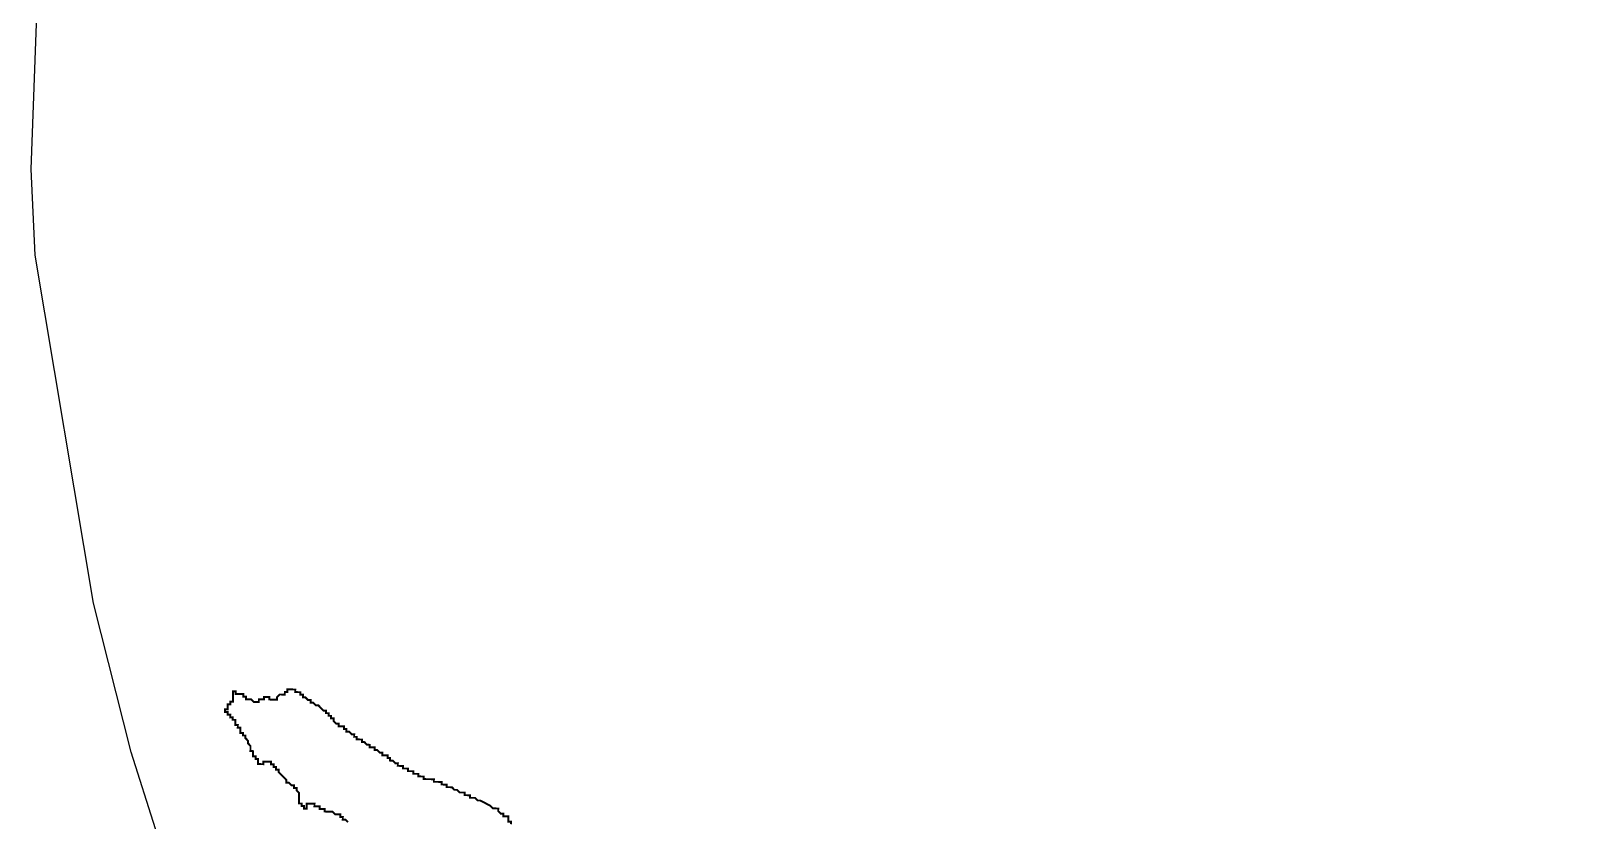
# Model space of a CAD drawing. Header units: metres. Extents: x 260119 to 267842, y 2171704 to 2178220.
# Drawn here: x 260119 to 262503, y 2173752 to 2174962 of the extents above; entities that cross this region are included whole.
import ezdxf

# ---------------------------------------------------------------- set-up
doc = ezdxf.new("R2010")
doc.units = ezdxf.units.M
doc.layers.add('HAZARDS LINE', color=1, linetype='Continuous')
doc.layers.add('village', color=3, linetype='Continuous')

msp = doc.modelspace()

# ---------------------------------------------------------------- linework, layer by layer
at = {"layer": 'HAZARDS LINE', "lineweight": 18}
msp.add_lwpolyline([(260604.9, 2173750.1, 2.97, 2.97, 0), (260601, 2173754.1, 2.97, 2.97, 0), (260597, 2173754.1, 2.97, 2.97, 0), (260597.1, 2173758.1, 2.97, 2.97, 0), (260593.1, 2173758.1, 2.97, 2.97, 0), (260593.1, 2173762.1, 2.97, 2.97, 0), (260589.2, 2173762.1, 2.97, 2.97, 0), (260585.2, 2173762.2, 2.97, 2.97, 0), (260581.3, 2173766.2, 2.97, 2.97, 0), (260577.3, 2173766.3, 2.97, 2.97, 0), (260573.4, 2173766.3, 2.97, 2.97, 0), (260569.4, 2173766.4, 2.97, 2.97, 0), (260569.4, 2173770.3, 2.97, 2.97, 0), (260565.5, 2173770.4, 2.97, 2.97, 0), (260561.5, 2173770.4, 2.97, 2.97, 0), (260561.6, 2173774.4, 2.97, 2.97, 0), (260557.6, 2173774.4, 2.97, 2.97, 0), (260553.6, 2173774.5, 2.97, 2.97, 0), (260553.7, 2173778.4, 2.97, 2.97, 0), (260549.7, 2173778.5, 2.97, 2.97, 0), (260545.8, 2173778.5, 2.97, 2.97, 0), (260541.8, 2173778.6, 2.97, 2.97, 0), (260541.7, 2173774.6, 2.97, 2.97, 0), (260541.7, 2173770.7, 2.97, 2.97, 0), (260537.7, 2173770.7, 2.97, 2.97, 0), (260537.8, 2173774.7, 2.97, 2.97, 0), (260533.8, 2173774.7, 2.97, 2.97, 0), (260533.9, 2173778.7, 2.97, 2.97, 0), (260529.9, 2173778.7, 2.97, 2.97, 0), (260529.9, 2173782.7, 2.97, 2.97, 0), (260530, 2173786.7, 2.97, 2.97, 0), (260530, 2173790.6, 2.97, 2.97, 0), (260530.1, 2173794.6, 2.97, 2.97, 0), (260526.2, 2173798.6, 2.97, 2.97, 0), (260526.2, 2173802.6, 2.97, 2.97, 0), (260522.3, 2173802.6, 2.97, 2.97, 0), (260522.3, 2173806.6, 2.97, 2.97, 0), (260518.3, 2173806.6, 2.97, 2.97, 0), (260514.4, 2173810.7, 2.97, 2.97, 0), (260510.5, 2173810.7, 2.97, 2.97, 0), (260510.5, 2173814.7, 2.97, 2.97, 0), (260506.6, 2173818.7, 2.97, 2.97, 0), (260502.7, 2173822.7, 2.97, 2.97, 0), (260498.8, 2173826.7, 2.97, 2.97, 0), (260498.8, 2173830.7, 2.97, 2.97, 0), (260494.8, 2173830.7, 2.97, 2.97, 0), (260494.9, 2173834.7, 2.97, 2.97, 0), (260490.9, 2173834.7, 2.97, 2.97, 0), (260491, 2173838.7, 2.97, 2.97, 0), (260487, 2173838.8, 2.97, 2.97, 0), (260487, 2173842.7, 2.97, 2.97, 0), (260483.1, 2173842.8, 2.97, 2.97, 0), (260479.1, 2173842.8, 2.97, 2.97, 0), (260475.2, 2173842.9, 2.97, 2.97, 0), (260475.1, 2173838.9, 2.97, 2.97, 0), (260471.1, 2173839, 2.97, 2.97, 0), (260467.2, 2173839, 2.97, 2.97, 0), (260467.2, 2173843, 2.97, 2.97, 0), (260467.3, 2173846.9, 2.97, 2.97, 0), (260463.3, 2173847, 2.97, 2.97, 0), (260463.4, 2173850.9, 2.97, 2.97, 0), (260459.4, 2173851, 2.97, 2.97, 0), (260459.4, 2173855, 2.97, 2.97, 0), (260459.5, 2173858.9, 2.97, 2.97, 0), (260455.5, 2173859, 2.97, 2.97, 0), (260455.6, 2173862.9, 2.97, 2.97, 0), (260455.6, 2173866.9, 2.97, 2.97, 0), (260451.7, 2173870.9, 2.97, 2.97, 0), (260451.7, 2173874.9, 2.97, 2.97, 0), (260447.8, 2173878.9, 2.97, 2.97, 0), (260447.9, 2173882.9, 2.97, 2.97, 0), (260443.9, 2173882.9, 2.97, 2.97, 0), (260444, 2173886.9, 2.97, 2.97, 0), (260440, 2173886.9, 2.97, 2.97, 0), (260440, 2173890.9, 2.97, 2.97, 0), (260440.1, 2173894.9, 2.97, 2.97, 0), (260436.1, 2173894.9, 2.97, 2.97, 0), (260436.2, 2173898.9, 2.97, 2.97, 0), (260432.2, 2173898.9, 2.97, 2.97, 0), (260432.3, 2173902.9, 2.97, 2.97, 0), (260432.3, 2173906.9, 2.97, 2.97, 0), (260428.3, 2173906.9, 2.97, 2.97, 0), (260428.4, 2173910.9, 2.97, 2.97, 0), (260424.4, 2173910.9, 2.97, 2.97, 0), (260424.5, 2173914.9, 2.97, 2.97, 0), (260420.5, 2173914.9, 2.97, 2.97, 0), (260420.6, 2173918.9, 2.97, 2.97, 0), (260416.6, 2173919, 2.97, 2.97, 0), (260416.6, 2173922.9, 2.97, 2.97, 0), (260420.6, 2173922.9, 2.97, 2.97, 0), (260420.7, 2173926.8, 2.97, 2.97, 0), (260420.7, 2173930.8, 2.97, 2.97, 0), (260424.7, 2173930.8, 2.97, 2.97, 0), (260424.7, 2173934.7, 2.97, 2.97, 0), (260428.7, 2173934.7, 2.97, 2.97, 0), (260428.7, 2173938.6, 2.97, 2.97, 0), (260428.8, 2173942.6, 2.97, 2.97, 0), (260428.8, 2173946.6, 2.97, 2.97, 0), (260428.9, 2173950.5, 2.97, 2.97, 0), (260432.8, 2173950.5, 2.97, 2.97, 0), (260432.8, 2173946.5, 2.97, 2.97, 0), (260436.8, 2173946.5, 2.97, 2.97, 0), (260440.7, 2173946.4, 2.97, 2.97, 0), (260444.7, 2173946.4, 2.97, 2.97, 0), (260444.6, 2173942.4, 2.97, 2.97, 0), (260448.6, 2173942.4, 2.97, 2.97, 0), (260448.6, 2173938.4, 2.97, 2.97, 0), (260452.5, 2173938.3, 2.97, 2.97, 0), (260456.5, 2173938.3, 2.97, 2.97, 0), (260460.4, 2173934.3, 2.97, 2.97, 0), (260464.4, 2173934.2, 2.97, 2.97, 0), (260468.3, 2173934.2, 2.97, 2.97, 0), (260468.4, 2173938.2, 2.97, 2.97, 0), (260472.4, 2173938.1, 2.97, 2.97, 0), (260476.3, 2173938.1, 2.97, 2.97, 0), (260476.4, 2173942, 2.97, 2.97, 0), (260480.3, 2173942, 2.97, 2.97, 0), (260484.3, 2173941.9, 2.97, 2.97, 0), (260484.2, 2173938, 2.97, 2.97, 0), (260488.2, 2173937.9, 2.97, 2.97, 0), (260492.2, 2173937.9, 2.97, 2.97, 0), (260496.1, 2173937.8, 2.97, 2.97, 0), (260496.2, 2173941.8, 2.97, 2.97, 0), (260500.2, 2173945.7, 2.97, 2.97, 0), (260504.2, 2173945.6, 2.97, 2.97, 0), (260508.1, 2173945.6, 2.97, 2.97, 0), (260508.2, 2173949.6, 2.97, 2.97, 0), (260512.2, 2173949.5, 2.97, 2.97, 0), (260512.2, 2173953.5, 2.97, 2.97, 0), (260516.2, 2173953.4, 2.97, 2.97, 0), (260520.1, 2173953.4, 2.97, 2.97, 0), (260524.1, 2173953.3, 2.97, 2.97, 0), (260524, 2173949.4, 2.97, 2.97, 0), (260528, 2173949.3, 2.97, 2.97, 0), (260532, 2173949.3, 2.97, 2.97, 0), (260531.9, 2173945.3, 2.97, 2.97, 0), (260535.9, 2173945.3, 2.97, 2.97, 0), (260535.8, 2173941.3, 2.97, 2.97, 0), (260539.8, 2173941.2, 2.97, 2.97, 0), (260543.7, 2173937.2, 2.97, 2.97, 0), (260547.7, 2173937.2, 2.97, 2.97, 0), (260547.6, 2173933.2, 2.97, 2.97, 0), (260551.6, 2173933.2, 2.97, 2.97, 0), (260555.5, 2173929.2, 2.97, 2.97, 0), (260559.5, 2173929.1, 2.97, 2.97, 0), (260563.4, 2173925.1, 2.97, 2.97, 0), (260567.3, 2173921.1, 2.97, 2.97, 0), (260571.3, 2173921, 2.97, 2.97, 0), (260571.2, 2173917.1, 2.97, 2.97, 0), (260575.2, 2173917, 2.97, 2.97, 0), (260575.2, 2173913, 2.97, 2.97, 0), (260579.1, 2173913, 2.97, 2.97, 0), (260579.1, 2173909, 2.97, 2.97, 0), (260583, 2173909, 2.97, 2.97, 0), (260583, 2173905, 2.97, 2.97, 0), (260586.9, 2173901, 2.97, 2.97, 0), (260590.9, 2173901, 2.97, 2.97, 0), (260590.8, 2173897, 2.97, 2.97, 0), (260594.8, 2173896.9, 2.97, 2.97, 0), (260598.8, 2173896.9, 2.97, 2.97, 0), (260598.7, 2173892.9, 2.97, 2.97, 0), (260602.7, 2173892.9, 2.97, 2.97, 0), (260602.6, 2173888.9, 2.97, 2.97, 0), (260606.6, 2173888.9, 2.97, 2.97, 0), (260610.5, 2173884.8, 2.97, 2.97, 0), (260614.5, 2173884.8, 2.97, 2.97, 0), (260614.4, 2173880.8, 2.97, 2.97, 0), (260618.4, 2173880.8, 2.97, 2.97, 0), (260618.3, 2173876.8, 2.97, 2.97, 0), (260622.3, 2173876.8, 2.97, 2.97, 0), (260626.3, 2173876.7, 2.97, 2.97, 0), (260626.2, 2173872.8, 2.97, 2.97, 0), (260630.2, 2173872.7, 2.97, 2.97, 0), (260634.1, 2173868.7, 2.97, 2.97, 0), (260638.1, 2173868.6, 2.97, 2.97, 0), (260638, 2173864.7, 2.97, 2.97, 0), (260642, 2173864.6, 2.97, 2.97, 0), (260646, 2173864.6, 2.97, 2.97, 0), (260645.9, 2173860.6, 2.97, 2.97, 0), (260649.9, 2173860.6, 2.97, 2.97, 0), (260653.8, 2173856.5, 2.97, 2.97, 0), (260657.8, 2173856.5, 2.97, 2.97, 0), (260657.7, 2173852.5, 2.97, 2.97, 0), (260661.7, 2173852.5, 2.97, 2.97, 0), (260665.6, 2173852.4, 2.97, 2.97, 0), (260665.6, 2173848.5, 2.97, 2.97, 0), (260669.6, 2173848.4, 2.97, 2.97, 0), (260669.5, 2173844.5, 2.97, 2.97, 0), (260673.5, 2173844.4, 2.97, 2.97, 0), (260677.4, 2173840.4, 2.97, 2.97, 0), (260681.4, 2173840.3, 2.97, 2.97, 0), (260681.3, 2173836.4, 2.97, 2.97, 0), (260685.3, 2173836.3, 2.97, 2.97, 0), (260689.2, 2173836.3, 2.97, 2.97, 0), (260689.2, 2173832.3, 2.97, 2.97, 0), (260693.1, 2173832.3, 2.97, 2.97, 0), (260697.1, 2173832.2, 2.97, 2.97, 0), (260697.1, 2173828.3, 2.97, 2.97, 0), (260701, 2173828.2, 2.97, 2.97, 0), (260705, 2173828.2, 2.97, 2.97, 0), (260704.9, 2173824.2, 2.97, 2.97, 0), (260708.9, 2173824.1, 2.97, 2.97, 0), (260712.9, 2173824.1, 2.97, 2.97, 0), (260712.8, 2173820.1, 2.97, 2.97, 0), (260716.8, 2173820.1, 2.97, 2.97, 0), (260720.8, 2173820, 2.97, 2.97, 0), (260720.7, 2173816.1, 2.97, 2.97, 0), (260724.7, 2173816, 2.97, 2.97, 0), (260728.6, 2173816, 2.97, 2.97, 0), (260732.6, 2173815.9, 2.97, 2.97, 0), (260736.6, 2173815.9, 2.97, 2.97, 0), (260736.5, 2173811.9, 2.97, 2.97, 0), (260740.5, 2173811.9, 2.97, 2.97, 0), (260744.5, 2173811.8, 2.97, 2.97, 0), (260748.4, 2173811.8, 2.97, 2.97, 0), (260748.4, 2173807.8, 2.97, 2.97, 0), (260752.3, 2173807.7, 2.97, 2.97, 0), (260756.3, 2173807.7, 2.97, 2.97, 0), (260756.3, 2173803.7, 2.97, 2.97, 0), (260760.2, 2173803.7, 2.97, 2.97, 0), (260764.2, 2173803.6, 2.97, 2.97, 0), (260768.1, 2173799.6, 2.97, 2.97, 0), (260772.1, 2173799.6, 2.97, 2.97, 0), (260776, 2173795.6, 2.97, 2.97, 0), (260780, 2173795.5, 2.97, 2.97, 0), (260783.9, 2173795.5, 2.97, 2.97, 0), (260783.9, 2173791.5, 2.97, 2.97, 0), (260787.8, 2173791.4, 2.97, 2.97, 0), (260791.8, 2173791.4, 2.97, 2.97, 0), (260791.8, 2173787.4, 2.97, 2.97, 0), (260795.7, 2173787.4, 2.97, 2.97, 0), (260799.7, 2173787.3, 2.97, 2.97, 0), (260803.6, 2173783.3, 2.97, 2.97, 0), (260807.6, 2173783.3, 2.97, 2.97, 0), (260823.3, 2173775.1, 2.97, 2.97, 0), (260827.2, 2173771.1, 2.97, 2.97, 0), (260831.2, 2173771.1, 2.97, 2.97, 0), (260835.2, 2173771, 2.97, 2.97, 0), (260835.1, 2173767.1, 2.97, 2.97, 0), (260839, 2173763.1, 2.97, 2.97, 0), (260843, 2173763, 2.97, 2.97, 0), (260843, 2173759, 2.97, 2.97, 0), (260846.9, 2173759, 2.97, 2.97, 0), (260850.9, 2173758.9, 2.97, 2.97, 0), (260850.8, 2173755, 2.97, 2.97, 0), (260850.8, 2173751, 2.97, 2.97, 0), (260854.8, 2173751, 2.97, 2.97, 0), (260854.7, 2173747, 2.97, 2.97, 0)], format="xyseb", dxfattribs=at)
at = {"layer": 'village', "color": 3, "true_color": 0x00ff00}
msp.add_polyline3d([(262616.1, 2171849.8, 0), (262446.7, 2171910.1, 0), (262327.3, 2171902.8, 0), (261692.5, 2171965.2, 0), (261701.4, 2172088, 0), (261750.8, 2172301, 0), (261677.3, 2172361, 0), (261400.2, 2172498.9, 0), (261456.6, 2172561.2, 0), (261346.1, 2172631.2, 0), (261216.3, 2172742.3, 0), (260804.5, 2172958.8, 0), (260753.7, 2172942.8, 0), (260681.1, 2172942.7, 0), (260540.7, 2173125.7, 0), (260441.8, 2173348.6, 0), (260347.4, 2173622.3, 0), (260272.5, 2173857.1, 0), (260215, 2174085.6, 0), (260125.4, 2174619, 0), (260119.4, 2174750.3, 0), (260135.8, 2175197.1, 0)], dxfattribs=at)

doc.saveas('drawing.dxf')
